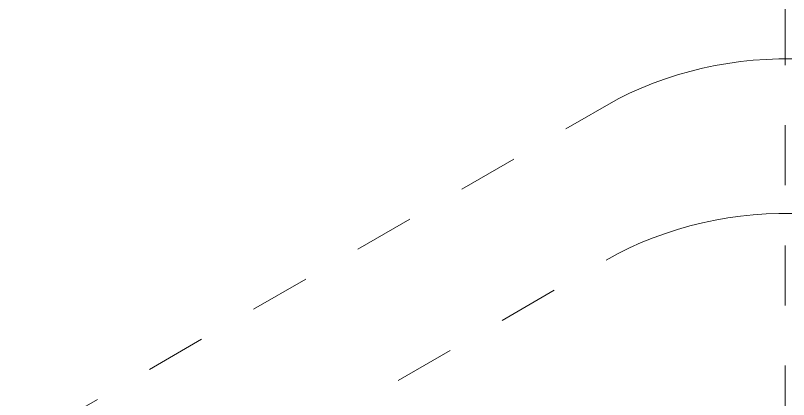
# Model space of a CAD drawing. Header units: inches. Extents: x -14 to 184, y -4 to 134.
# Drawn here: x 173.667 to 174.953, y 64.306 to 64.945 of the extents above; entities that cross this region are included whole.
import ezdxf

# ---------------------------------------------------------------- set-up
doc = ezdxf.new("R2010")
doc.units = ezdxf.units.IN
doc.linetypes.add('HIDDEN', pattern=[1.905, 1.27, -0.635])
doc.layers.add('ZANO_R_przerywana', color=250, linetype='HIDDEN', lineweight=0)

msp = doc.modelspace()

# ---------------------------------------------------------------- linework, layer by layer
at = {"layer": 'ZANO_R_przerywana', "ltscale": 0.05}
for p, q in [((174.94807, 54.26226), (174.94807, 67.12048)), ((174.85217, 64.86506), (174.87336, 64.86802)), ((174.87336, 64.86802), (174.89464, 64.87025)), ((174.89464, 64.87025), (174.91599, 64.87174)), ((174.91599, 64.87174), (174.93737, 64.87248)), ((174.93737, 64.87248), (174.95877, 64.87248)), ((174.78939, 64.85177), (174.81016, 64.85692)), ((174.81016, 64.85692), (174.83109, 64.86136)), ((174.83109, 64.86136), (174.85217, 64.86506)), ((174.74846, 64.8393), (174.76882, 64.84589)), ((174.76882, 64.84589), (174.78939, 64.85177)), ((174.70849, 64.82402), (174.72834, 64.83201)), ((174.72834, 64.83201), (174.74846, 64.8393)), ((174.66968, 64.806), (174.68893, 64.81535)), ((174.68893, 64.81535), (174.70849, 64.82402)), ((174.66968, 64.806), (163.70117, 58.47333)), ((174.83109, 64.60419), (174.85217, 64.60789)), ((174.85217, 64.60789), (174.87336, 64.61086)), ((174.87336, 64.61086), (174.89464, 64.61309)), ((174.89464, 64.61309), (174.91599, 64.61458)), ((174.91599, 64.61458), (174.93737, 64.61532)), ((174.93737, 64.61532), (174.95877, 64.61532)), ((174.78939, 64.5946), (174.81016, 64.59976)), ((174.81016, 64.59976), (174.83109, 64.60419)), ((174.72834, 64.57484), (174.74846, 64.58214)), ((174.74846, 64.58214), (174.76882, 64.58872)), ((174.76882, 64.58872), (174.78939, 64.5946)), ((174.70849, 64.56686), (174.72834, 64.57484)), ((174.66968, 64.54884), (174.68893, 64.55818)), ((174.68893, 64.55818), (174.70849, 64.56686)), ((162.69897, 57.63754), (174.66968, 64.54884))]:
    msp.add_line(p, q, dxfattribs=at)

doc.saveas('drawing.dxf')
